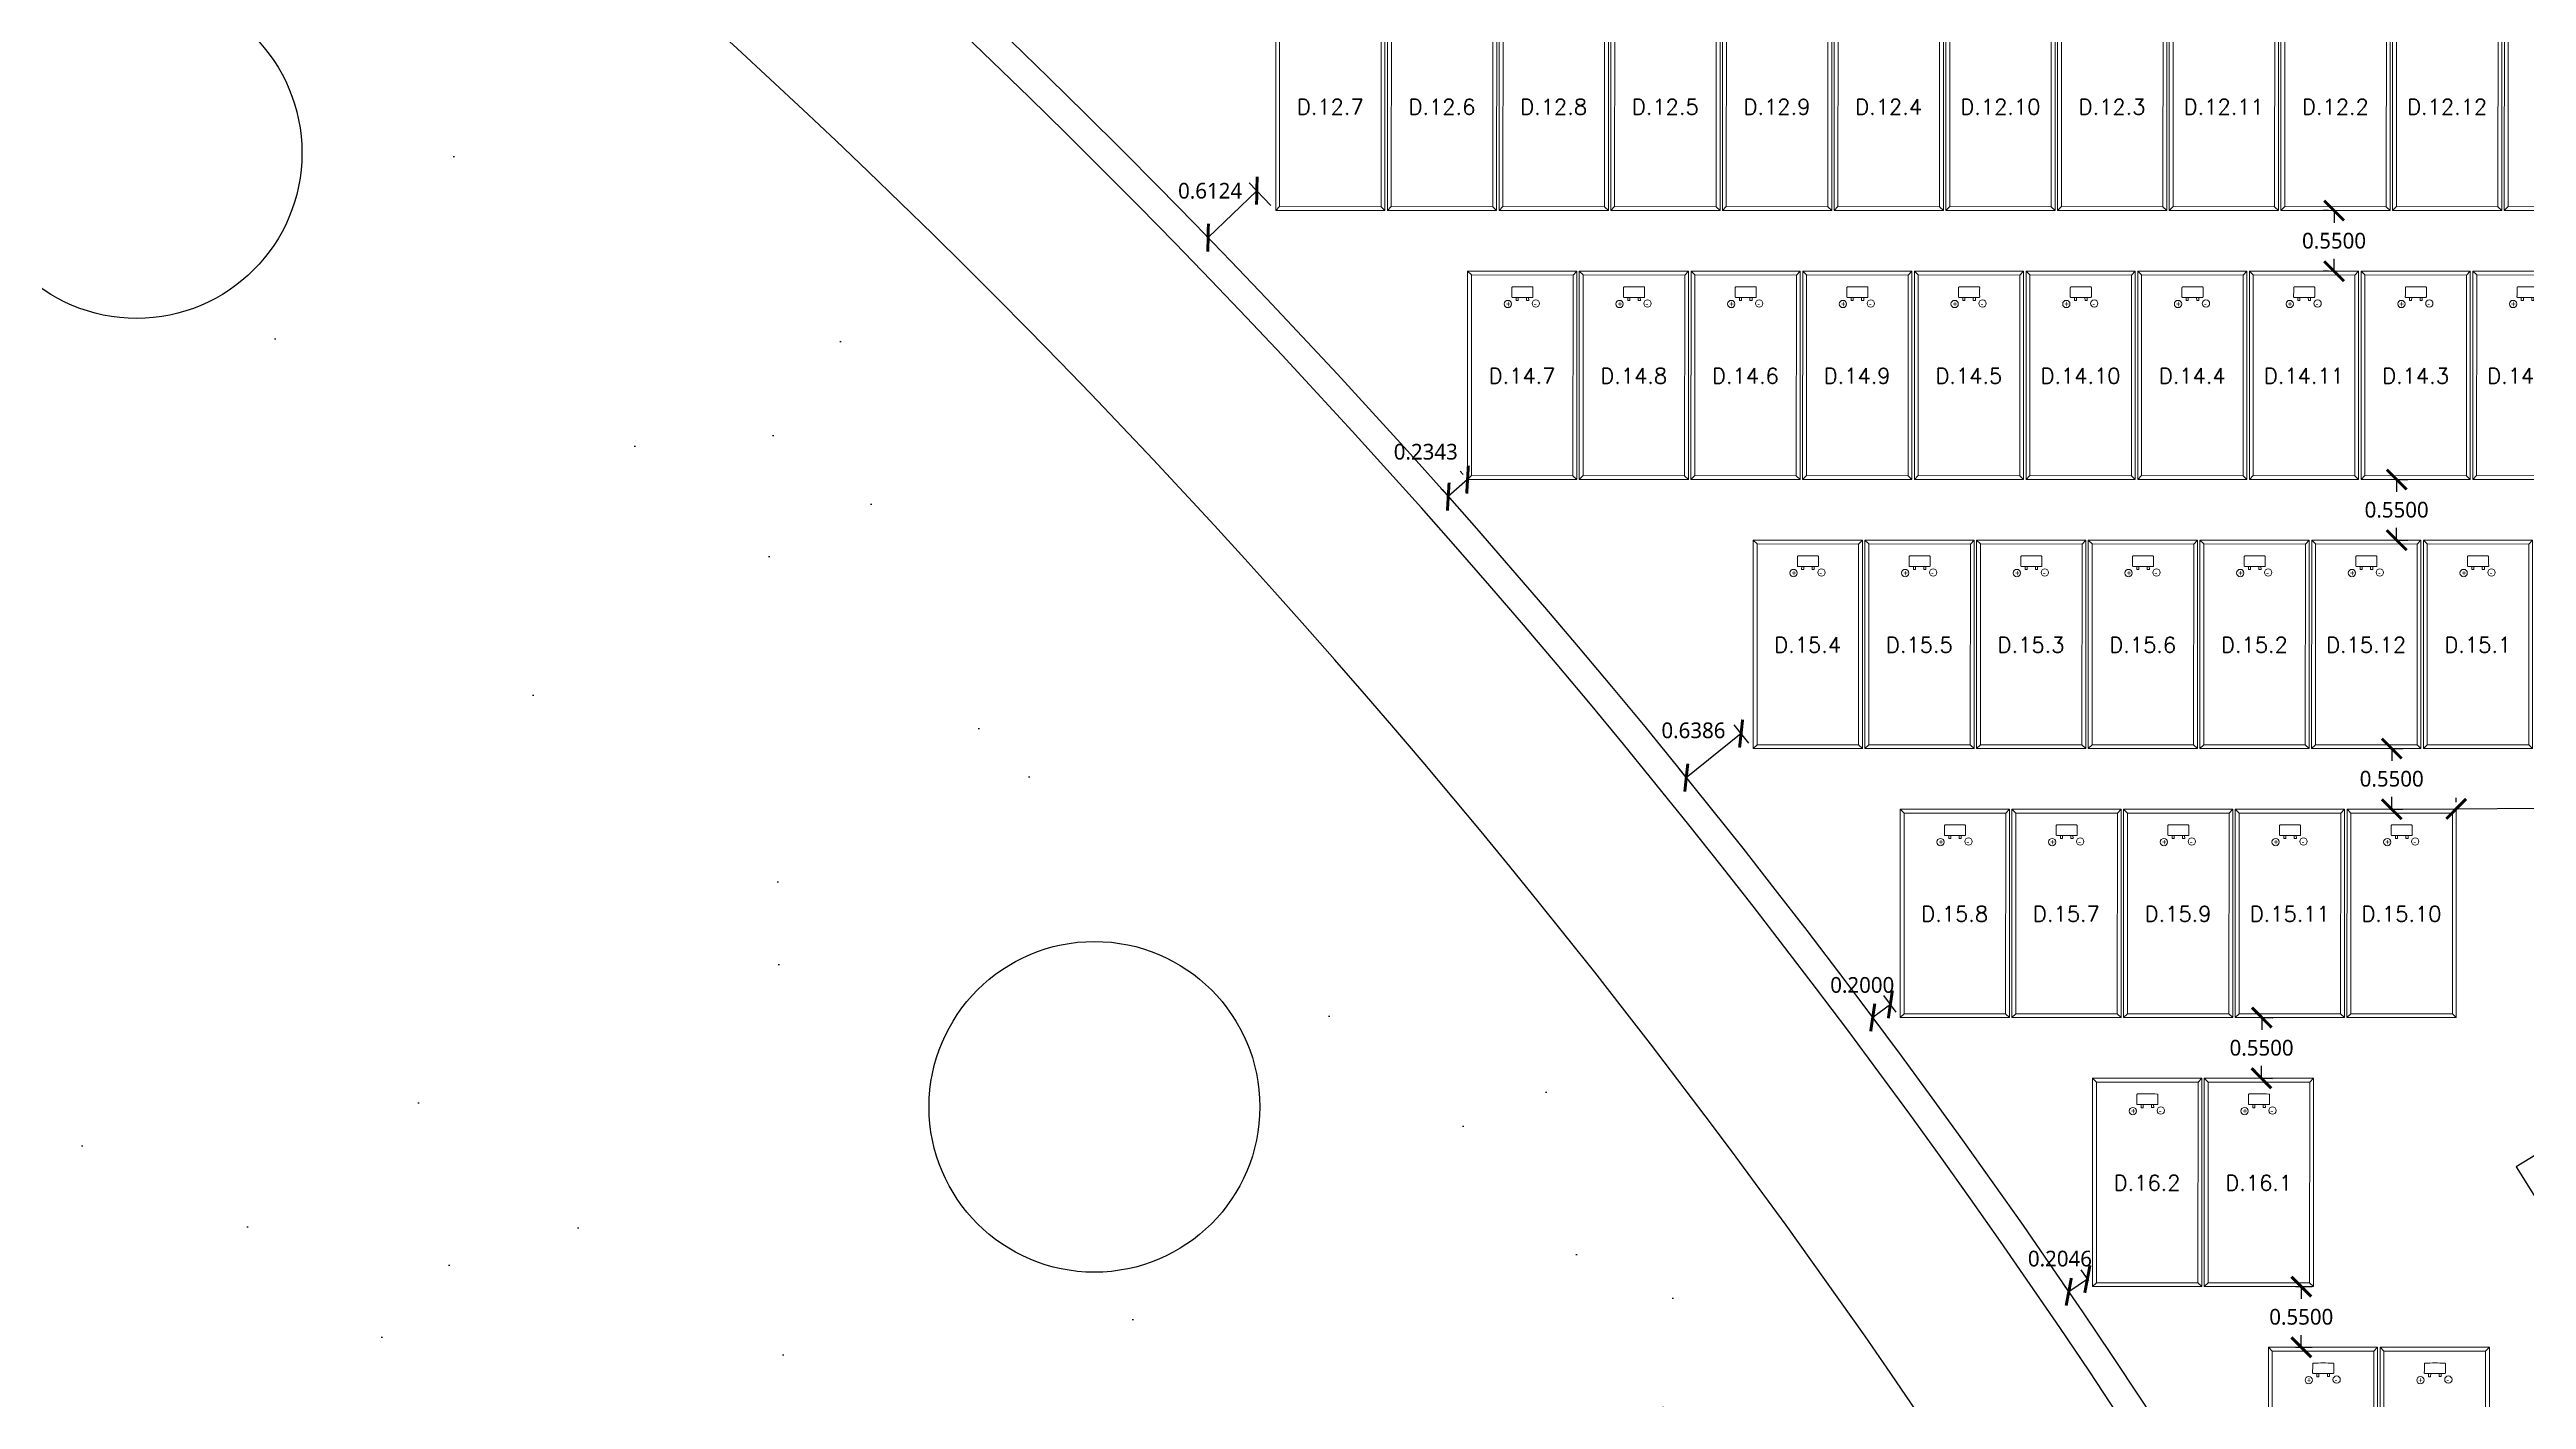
# Model space of a CAD drawing. Header units: metres. Extents: x 399 to 2240, y -1398 to 399.
# Drawn here: x 2056.81 to 2079.28, y -1209.87 to -1197.63 of the extents above; entities that cross this region are included whole.
import ezdxf

# ---------------------------------------------------------------- set-up
doc = ezdxf.new("R2010")
doc.units = ezdxf.units.M
doc.header["$MEASUREMENT"] = 0
doc.layers.get('0').update_dxf_attribs({"linetype": 'CONTINUOUS'})
doc.layers.get('Defpoints').update_dxf_attribs({"linetype": 'CONTINUOUS'})
for name, color, linetype in [('ARQUITETURA', 253, 'CONTINUOUS'), ('Cota', 10, 'CONTINUOUS'), ('MÓDULOS FV', 7, 'CONTINUOUS')]:
    doc.layers.add(name, color=color, linetype=linetype)
doc.layers.add('MOD_ALOCADOS_A', color=5, linetype='CONTINUOUS', lineweight=9)
doc.layers.add('MODULOS_PV', color=2, linetype='CONTINUOUS', lineweight=9)
doc.styles.add('R120-500', font='romans.shx', dxfattribs={"height": 1.5})
doc.styles.add('Verdana', font='ebrima.ttf', dxfattribs={"height": 0.142547})
doc.dimstyles.get("Standard").update_dxf_attribs({"dimtxt": 0.18, "dimasz": 0.18, "dimexe": 0.18, "dimexo": 0.0625, "dimgap": 0.09, "dimtad": 0, "dimtih": 1, "dimtoh": 1, "dimdec": 4, "dimzin": 0, "dimdsep": 46, "dimtxsty": 'Standard', "dimcen": 0.09, "dimadec": 0, "dimazin": 0, "dimtfac": 1, "dimtdec": 4, "dimtofl": 0, "dimtmove": 0, "dimatfit": 3, "dimfxl": 1, "dimtolj": 1, "dimtzin": 0, "dimarcsym": 0})

# ---------------------------------------------------------------- blocks, each defined once
blk = doc.blocks.new('modulo')
at = {"layer": 'MODULOS_PV', "color": 8}
for p, q in [((-0.751, 2.014), (-0.753, 2.063)), ((-1.381, 1.342), (-1.43, 1.34)), ((0.577, 0.769), (0.626, 0.771)), ((-0.053, 0.097), (-0.051, 0.048))]:
    blk.add_line(p, q, dxfattribs=at)
for points in [[(-1.43, 1.34), (-0.753, 2.063), (0.626, 0.771), (-0.051, 0.048)], [(-1.381, 1.342), (-0.751, 2.014), (0.577, 0.769), (-0.053, 0.097)]]:
    blk.add_lwpolyline(points, close=True, dxfattribs=at)
for points in [[(-0.878, 1.581), (-0.857, 1.562), (-0.87, 1.548), (-0.891, 1.567)], [(-0.956, 1.498), (-0.935, 1.478), (-0.922, 1.492), (-0.943, 1.512)]]:
    blk.add_lwpolyline(points, dxfattribs=at)
blk.add_circle((-0.793, 1.591), 0.0332, dxfattribs=at)
at = {"layer": 'MODULOS_PV', "color": 1}
blk.add_circle((-0.963, 1.403), 0.0332, dxfattribs=at)
at = {"layer": 'MODULOS_PV', "color": 8}
blk.add_open_spline([(-0.986, 1.473), (-1.006, 1.493), (-1.027, 1.512), (-1.048, 1.532), (-1.048, 1.532), (-1.049, 1.534), (-1.049, 1.536), (-1.048, 1.538), (-1.048, 1.539), (-1.007, 1.583), (-0.966, 1.627), (-0.925, 1.67), (-0.924, 1.671), (-0.922, 1.672), (-0.919, 1.672), (-0.918, 1.671), (-0.917, 1.671), (-0.897, 1.652), (-0.876, 1.632), (-0.855, 1.613), (-0.855, 1.612), (-0.854, 1.611), (-0.854, 1.608), (-0.855, 1.606), (-0.855, 1.605), (-0.896, 1.561), (-0.937, 1.518), (-0.978, 1.474), (-0.979, 1.473), (-0.981, 1.472), (-0.984, 1.472), (-0.985, 1.473), (-0.986, 1.473)], degree=3, knots=[0, 0, 0, 0, 1, 1, 1, 1.002534, 1.003925, 1.008052, 1.008052, 1.008052, 2.008052, 2.008052, 2.008052, 2.012179, 2.01357, 2.016104, 2.016104, 2.016104, 3.016104, 3.016104, 3.016104, 3.018638, 3.02003, 3.024156, 3.024156, 3.024156, 4.024156, 4.024156, 4.024156, 4.028283, 4.029675, 4.032208, 4.032208, 4.032208, 4.032208], dxfattribs=at)
at = {"layer": 'MODULOS_PV', "color": 8, "insert": (-0.827, 1.597), "char_height": 0.0572, "width": 0.10748, "attachment_point": 1, "rotation": 46.8722}
blk.add_mtext('-', dxfattribs=at)
at = {"layer": 'MODULOS_PV', "color": 1, "insert": (-0.997, 1.409), "char_height": 0.0572, "width": 0.10748, "attachment_point": 1, "rotation": 46.8722}
blk.add_mtext('+', dxfattribs=at)
blk = doc.blocks.new('_ArchTick')
at = {"color": 0, "linetype": 'ByBlock', "const_width": 0.15}
blk.add_lwpolyline([(-0.5, -0.5), (0.5, 0.5)], dxfattribs=at)
blk = doc.blocks.new('*D1048')
at = {"layer": 'Cota', "color": 0, "lineweight": -2, "transparency": 16777216}
for p, q in [((2067.76, -1198.906), (2067.318, -1199.331)), ((2067.888, -1199.04), (2067.69, -1198.834)), ((2067.447, -1199.465), (2067.249, -1199.259))]:
    blk.add_line(p, q, dxfattribs=at)
at = {"layer": 'Defpoints', "color": 0, "transparency": 16777216}
for p in [(2067.931, -1199.085), (2067.318, -1199.331), (2067.49, -1199.51)]:
    blk.add_point(p, dxfattribs=at)
at = {"layer": 'Cota', "color": 0, "lineweight": -2, "transparency": 16777216, "xscale": 0.18, "yscale": 0.18, "zscale": 0.18}
for p, rotation in [((2067.76, -1198.906), 43.90370750451826), ((2067.318, -1199.331), 223.9037075045183)]:
    blk.add_blockref('_ArchTick', p, dxfattribs=dict(at, rotation=rotation))
at = {"layer": 'Cota', "color": 0, "transparency": 16777216, "insert": (2067.336, -1198.907), "char_height": 0.1425, "attachment_point": 5, "style": 'Verdana'}
blk.add_mtext('\\A1;0.6124', dxfattribs=at)
blk = doc.blocks.new('*D1053')
at = {"layer": 'Cota', "color": 0, "lineweight": -2, "transparency": 16777216}
for p, q in [((2069.63, -1201.478), (2069.605, -1201.45)), ((2069.455, -1201.634), (2069.43, -1201.606)), ((2069.671, -1201.525), (2069.496, -1201.68))]:
    blk.add_line(p, q, dxfattribs=at)
at = {"layer": 'Defpoints', "color": 0, "transparency": 16777216}
for p in [(2069.496, -1201.68), (2069.496, -1201.68), (2069.671, -1201.525)]:
    blk.add_point(p, dxfattribs=at)
at = {"layer": 'Cota', "color": 0, "lineweight": -2, "transparency": 16777216, "xscale": 0.18, "yscale": 0.18, "zscale": 0.18}
for p, rotation in [((2069.671, -1201.525), 41.57573912689891), ((2069.496, -1201.68), 221.5757391268989)]:
    blk.add_blockref('_ArchTick', p, dxfattribs=dict(at, rotation=rotation))
at = {"layer": 'Cota', "color": 0, "transparency": 16777216, "insert": (2069.292, -1201.274), "char_height": 0.1425, "attachment_point": 5, "style": 'Verdana'}
blk.add_mtext('\\A1;0.2343', dxfattribs=at)
blk = doc.blocks.new('*D1054')
at = {"layer": 'Cota', "color": 0, "lineweight": -2, "transparency": 16777216}
for p, q in [((2072.152, -1203.829), (2071.655, -1204.229)), ((2072.223, -1203.916), (2072.09, -1203.751)), ((2071.725, -1204.316), (2071.592, -1204.151))]:
    blk.add_line(p, q, dxfattribs=at)
at = {"layer": 'Defpoints', "color": 0, "transparency": 16777216}
for p in [(2072.262, -1203.965), (2071.655, -1204.229), (2071.764, -1204.365)]:
    blk.add_point(p, dxfattribs=at)
at = {"layer": 'Cota', "color": 0, "lineweight": -2, "transparency": 16777216, "xscale": 0.18, "yscale": 0.18, "zscale": 0.18}
for p, rotation in [((2072.152, -1203.829), 38.80751050902461), ((2071.655, -1204.229), 218.8075105090246)]:
    blk.add_blockref('_ArchTick', p, dxfattribs=dict(at, rotation=rotation))
at = {"layer": 'Cota', "color": 0, "transparency": 16777216, "insert": (2071.72, -1203.801), "char_height": 0.1425, "attachment_point": 5, "style": 'Verdana'}
blk.add_mtext('\\A1;0.6386', dxfattribs=at)
blk = doc.blocks.new('*D1055')
at = {"layer": 'Cota', "color": 0, "lineweight": -2, "transparency": 16777216}
for p, q in [((2073.398, -1206.474), (2073.286, -1206.324)), ((2073.506, -1206.285), (2073.346, -1206.404)), ((2073.558, -1206.355), (2073.446, -1206.205))]:
    blk.add_line(p, q, dxfattribs=at)
at = {"layer": 'Defpoints', "color": 0, "transparency": 16777216}
for p in [(2073.346, -1206.404), (2073.435, -1206.524), (2073.595, -1206.405)]:
    blk.add_point(p, dxfattribs=at)
at = {"layer": 'Cota', "color": 0, "lineweight": -2, "transparency": 16777216, "xscale": 0.18, "yscale": 0.18, "zscale": 0.18}
for p, rotation in [((2073.506, -1206.285), 36.65721688780757), ((2073.346, -1206.404), 216.6572168878076)]:
    blk.add_blockref('_ArchTick', p, dxfattribs=dict(at, rotation=rotation))
at = {"layer": 'Cota', "color": 0, "transparency": 16777216, "insert": (2073.251, -1206.11), "char_height": 0.1425, "attachment_point": 5, "style": 'Verdana'}
blk.add_mtext('\\A1;0.2000', dxfattribs=at)
blk = doc.blocks.new('*D1056')
at = {"layer": 'Cota', "color": 0, "lineweight": -2, "transparency": 16777216}
for p, q in [((2078.638, -1204.452), (2078.638, -1204.412)), ((2078.638, -1204.512), (2079.792, -1204.502)), ((2081.691, -1204.488), (2080.537, -1204.497)), ((2081.69, -1204.428), (2081.69, -1204.388))]:
    blk.add_line(p, q, dxfattribs=at)
at = {"layer": 'Defpoints', "color": 0, "transparency": 16777216}
for p in [(2078.638, -1204.515), (2081.691, -1204.488), (2081.691, -1204.491)]:
    blk.add_point(p, dxfattribs=at)
at = {"layer": 'Cota', "color": 0, "lineweight": -2, "transparency": 16777216, "xscale": 0.18, "yscale": 0.18, "zscale": 0.18}
for p, rotation in [((2078.638, -1204.512), 180.4501477788054), ((2081.691, -1204.488), 0.4501477788054596)]:
    blk.add_blockref('_ArchTick', p, dxfattribs=dict(at, rotation=rotation))
at = {"layer": 'Cota', "color": 0, "transparency": 16777216, "insert": (2080.164, -1204.5), "char_height": 0.1425, "attachment_point": 5, "style": 'Verdana'}
blk.add_mtext('\\A1;3.0523', dxfattribs=at)
blk = doc.blocks.new('*D1057')
at = {"layer": 'Cota', "color": 0, "lineweight": -2, "transparency": 16777216}
for p, q in [((2075.136, -1208.909), (2075.068, -1208.809)), ((2075.293, -1208.776), (2075.124, -1208.892)), ((2075.305, -1208.793), (2075.237, -1208.694))]:
    blk.add_line(p, q, dxfattribs=at)
at = {"layer": 'Defpoints', "color": 0, "transparency": 16777216}
for p in [(2075.34, -1208.845), (2075.124, -1208.892), (2075.171, -1208.96)]:
    blk.add_point(p, dxfattribs=at)
at = {"layer": 'Cota', "color": 0, "lineweight": -2, "transparency": 16777216, "xscale": 0.18, "yscale": 0.18, "zscale": 0.18}
for p, rotation in [((2075.293, -1208.776), 34.30120225033705), ((2075.124, -1208.892), 214.3012022503371)]:
    blk.add_blockref('_ArchTick', p, dxfattribs=dict(at, rotation=rotation))
at = {"layer": 'Cota', "color": 0, "transparency": 16777216, "insert": (2075.044, -1208.592), "char_height": 0.1425, "attachment_point": 5, "style": 'Verdana'}
blk.add_mtext('\\A1;0.2046', dxfattribs=at)
blk = doc.blocks.new('*D1088')
at = {"layer": 'Cota', "color": 0, "lineweight": -2, "transparency": 16777216}
for p, q in [((2077.481, -1199.085), (2077.43, -1199.085)), ((2077.53, -1199.085), (2077.53, -1199.196)), ((2077.481, -1199.635), (2077.43, -1199.635)), ((2077.53, -1199.635), (2077.53, -1199.524))]:
    blk.add_line(p, q, dxfattribs=at)
at = {"layer": 'Defpoints', "color": 0, "transparency": 16777216}
for p in [(2077.544, -1199.085), (2077.53, -1199.635), (2077.544, -1199.635)]:
    blk.add_point(p, dxfattribs=at)
at = {"layer": 'Cota', "color": 0, "lineweight": -2, "transparency": 16777216, "xscale": 0.18, "yscale": 0.18, "zscale": 0.18}
for p, rotation in [((2077.53, -1199.085), 90.00005878967838), ((2077.53, -1199.635), 270.0000587896784)]:
    blk.add_blockref('_ArchTick', p, dxfattribs=dict(at, rotation=rotation))
at = {"layer": 'Cota', "color": 0, "transparency": 16777216, "insert": (2077.53, -1199.36), "char_height": 0.1425, "attachment_point": 5, "style": 'Verdana'}
blk.add_mtext('\\A1;0.5500', dxfattribs=at)
blk = doc.blocks.new('*D1089')
at = {"layer": 'Cota', "color": 0, "lineweight": -2, "transparency": 16777216}
for p, q in [((2078.098, -1201.525), (2078.098, -1201.636)), ((2078.112, -1201.525), (2078.198, -1201.525)), ((2078.098, -1202.075), (2078.098, -1201.964)), ((2078.112, -1202.075), (2078.198, -1202.075))]:
    blk.add_line(p, q, dxfattribs=at)
at = {"layer": 'Defpoints', "color": 0, "transparency": 16777216}
for p in [(2078.05, -1201.525), (2078.05, -1202.075), (2078.098, -1202.075)]:
    blk.add_point(p, dxfattribs=at)
at = {"layer": 'Cota', "color": 0, "lineweight": -2, "transparency": 16777216, "xscale": 0.18, "yscale": 0.18, "zscale": 0.18}
for p, rotation in [((2078.098, -1201.525), 90.00005878964878), ((2078.098, -1202.075), 270.0000587896487)]:
    blk.add_blockref('_ArchTick', p, dxfattribs=dict(at, rotation=rotation))
at = {"layer": 'Cota', "color": 0, "transparency": 16777216, "insert": (2078.098, -1201.8), "char_height": 0.1425, "attachment_point": 5, "style": 'Verdana'}
blk.add_mtext('\\A1;0.5500', dxfattribs=at)
blk = doc.blocks.new('*D1090')
at = {"layer": 'Cota', "color": 0, "lineweight": -2, "transparency": 16777216}
for p, q in [((2078.038, -1203.965), (2078.153, -1203.965)), ((2078.053, -1203.965), (2078.053, -1204.076)), ((2078.038, -1204.515), (2078.153, -1204.515)), ((2078.053, -1204.515), (2078.053, -1204.404))]:
    blk.add_line(p, q, dxfattribs=at)
at = {"layer": 'Defpoints', "color": 0, "transparency": 16777216}
for p in [(2077.976, -1203.965), (2077.976, -1204.515), (2078.053, -1204.515)]:
    blk.add_point(p, dxfattribs=at)
at = {"layer": 'Cota', "color": 0, "lineweight": -2, "transparency": 16777216, "xscale": 0.18, "yscale": 0.18, "zscale": 0.18}
for p, rotation in [((2078.053, -1203.965), 90.00005878966606), ((2078.053, -1204.515), 270.000058789666)]:
    blk.add_blockref('_ArchTick', p, dxfattribs=dict(at, rotation=rotation))
at = {"layer": 'Cota', "color": 0, "transparency": 16777216, "insert": (2078.053, -1204.24), "char_height": 0.1425, "attachment_point": 5, "style": 'Verdana'}
blk.add_mtext('\\A1;0.5500', dxfattribs=at)
blk = doc.blocks.new('*D1091')
at = {"layer": 'Cota', "color": 0, "lineweight": -2, "transparency": 16777216}
for p, q in [((2076.875, -1206.405), (2076.874, -1206.516)), ((2076.896, -1206.405), (2076.975, -1206.406)), ((2076.871, -1206.955), (2076.872, -1206.844)), ((2076.893, -1206.955), (2076.971, -1206.956))]:
    blk.add_line(p, q, dxfattribs=at)
at = {"layer": 'Defpoints', "color": 0, "transparency": 16777216}
for p in [(2076.834, -1206.405), (2076.83, -1206.955), (2076.871, -1206.955)]:
    blk.add_point(p, dxfattribs=at)
at = {"layer": 'Cota', "color": 0, "lineweight": -2, "transparency": 16777216, "xscale": 0.18, "yscale": 0.18, "zscale": 0.18}
for p, rotation in [((2076.875, -1206.405), 89.61273114584964), ((2076.871, -1206.955), 269.6127311458496)]:
    blk.add_blockref('_ArchTick', p, dxfattribs=dict(at, rotation=rotation))
at = {"layer": 'Cota', "color": 0, "transparency": 16777216, "insert": (2076.873, -1206.68), "char_height": 0.1425, "attachment_point": 5, "style": 'Verdana'}
blk.add_mtext('\\A1;0.5500', dxfattribs=at)
blk = doc.blocks.new('*D1092')
at = {"layer": 'Cota', "color": 0, "lineweight": -2, "transparency": 16777216}
for p, q in [((2077.181, -1208.845), (2077.333, -1208.845)), ((2077.233, -1208.845), (2077.233, -1208.956)), ((2077.233, -1209.395), (2077.233, -1209.284)), ((2077.181, -1209.395), (2077.333, -1209.395))]:
    blk.add_line(p, q, dxfattribs=at)
at = {"layer": 'Defpoints', "color": 0, "transparency": 16777216}
for p in [(2077.119, -1208.845), (2077.119, -1209.395), (2077.233, -1209.395)]:
    blk.add_point(p, dxfattribs=at)
at = {"layer": 'Cota', "color": 0, "lineweight": -2, "transparency": 16777216, "xscale": 0.18, "yscale": 0.18, "zscale": 0.18}
for p, rotation in [((2077.233, -1208.845), 90.00005878972529), ((2077.233, -1209.395), 270.0000587897253)]:
    blk.add_blockref('_ArchTick', p, dxfattribs=dict(at, rotation=rotation))
at = {"layer": 'Cota', "color": 0, "transparency": 16777216, "insert": (2077.233, -1209.12), "char_height": 0.1425, "attachment_point": 5, "style": 'Verdana'}
blk.add_mtext('\\A1;0.5500', dxfattribs=at)

msp = doc.modelspace()

# ---------------------------------------------------------------- hatches: boundary and pattern name
at = {"layer": 'ARQUITETURA'}
h = msp.add_hatch(dxfattribs=at)
h.set_pattern_fill('AR-SAND', color=116, scale=3, angle=-46.87704, style=0)
h.set_pattern_definition([(350.62296, (1466.5355, -762.2295), (4.089919, 4.08927), [0, -4.56, 0, -5.1, 0, -4.875]), (320.623, (1466.5355, -762.2295), (9.808834, 1.91215), [0, -2.46, 0, -4.11, 0, -1.575]), (280.62296, (1464.013, -759.536), (6.39856, -6.807323), [0, -1.5, 0, -5.4, 0, -7.05]), (270.623, (1464.013, -759.536), (8.08648, -4.78256), [0, -0.75, 0, -3.54, 0, -4.05])])
edge = h.paths.add_edge_path(flags=16)
edge.add_arc((2066.28697, -1207.2145), 1.5, 0, 360)
edge = h.paths.add_edge_path(flags=16)
edge.add_arc((2057.59948, -1198.56367), 1.5, 0, 360)
edge = h.paths.add_edge_path(flags=16)
edge.add_arc((2073.66511, -1217.85031), 1.5, 0, 360)
edge = h.paths.add_edge_path()
edge.add_line((2077.35217, -1309.79176), (2085.44517, -1302.21109))
edge.add_line((2085.44517, -1302.21109), (2073.23928, -1273.42679))
edge.add_line((2073.23928, -1273.42679), (2067.01112, -1271.39588))
edge.add_line((2067.01112, -1271.39588), (2078.12983, -1237.29831))
edge.add_line((2078.12983, -1237.29831), (2099.86087, -1244.38448))
edge.add_line((2099.86087, -1244.38448), (2105.89079, -1225.89263))
edge.add_line((2105.89079, -1225.89263), (2099.9053, -1223.94085))
edge.add_line((2099.9053, -1223.94085), (2088.65905, -1230.95182))
edge.add_line((2088.65905, -1230.95182), (2087.38614, -1231.74536))
edge.add_line((2087.38614, -1231.74536), (2081.30235, -1221.98639))
edge.add_line((2081.30235, -1221.98639), (2075.32436, -1212.39714))
edge.add_arc((2015.07334, -1249.95794), 71, 31.9396267, 58.4036169)
edge.add_line((2052.27252, -1189.48298), (2051.642, -1190.50399))
edge.add_line((2051.642, -1190.50399), (2053.78955, -1191.87959))
edge.add_line((2053.78955, -1191.87959), (2048.26893, -1200.81919))
edge.add_line((2048.26893, -1200.81919), (2046.14413, -1199.88256))
edge.add_line((2046.14413, -1199.88256), (2045.08317, -1201.60057))
edge.add_line((2045.08317, -1201.60057), (2040.54948, -1199.60208))
edge.add_line((2040.54948, -1199.60208), (2026.14744, -1232.20715))
edge.add_line((2026.14744, -1232.20715), (2038.65431, -1250.5426))
edge.add_line((2038.65431, -1250.5426), (2041.80708, -1254.47458))
edge.add_line((2041.80708, -1254.47458), (2044.45837, -1252.41583))
edge.add_arc((2056.2978, -1243.20562), 15, -76.242876, 217.880293, ccw=False)
edge.add_line((2059.8649, -1257.77531), (2060.06952, -1259.07612))
edge.add_line((2060.06952, -1259.07612), (2062.97181, -1258.61958))
edge.add_line((2062.97181, -1258.61958), (2063.4613, -1261.73132))
edge.add_line((2063.4613, -1261.73132), (2056.39816, -1262.84238))
edge.add_line((2056.39816, -1262.84238), (2055.90867, -1259.73064))
edge.add_line((2055.90867, -1259.73064), (2057.58147, -1259.46751))
edge.add_line((2057.58147, -1259.46751), (2057.37685, -1258.16676))
edge.add_arc((2056.2978, -1243.20562), 15, 229.734458, 274.125255, ccw=False)
edge.add_line((2046.60283, -1254.65148), (2042.74767, -1259.15568))
edge.add_line((2042.74767, -1259.15568), (2047.01426, -1260.54695))
edge.add_line((2047.01426, -1260.54695), (2045.29851, -1265.80863))
edge.add_line((2045.29851, -1265.80863), (2040.3452, -1264.19343))
edge.add_line((2040.3452, -1264.19343), (2039.01192, -1268.28219))
edge.add_line((2039.01192, -1268.28219), (2061.18295, -1275.51183))
edge.add_line((2061.18295, -1275.51183), (2054.05252, -1297.37863))
edge.add_line((2054.05252, -1297.37863), (2078.7715, -1305.43912))
edge.add_line((2078.7715, -1305.43912), (2077.35217, -1309.79176))

# ---------------------------------------------------------------- linework, layer by layer
msp.add_lwpolyline([(2006.49618, -1174.33708), (2028.46424, -1178.45098, -0.21006605), (2076.80942, -1211.47135)], format="xyb", dxfattribs=at)
msp.add_lwpolyline([(2079.18303, -1207.75902), (2084.41244, -1216.10628), (2085.95312, -1215.00546), (2087.26916, -1217.24776), (2092.13919, -1214.13478), (2089.40769, -1210.00664), (2091.02357, -1209.00718), (2088.30642, -1204.33829), (2084.98313, -1206.37927), (2082.17206, -1202.41473), (2080.8689, -1203.25395), (2082.51228, -1205.72783)], close=True, dxfattribs=at)
for centre in [(2057.59948, -1198.56367), (2066.28697, -1207.2145)]:
    msp.add_circle(centre, 1.5, dxfattribs=at)
for radius, end in [(90.5, 79.3932378), (90.25, 79.3932378), (72.5, 79.3932378), (71, 74.2214872)]:
    msp.add_arc((2015.07334, -1249.95794), radius, 31.9396267, end, dxfattribs=at)

# ---------------------------------------------------------------- block references
at = {"layer": 'MÓDULOS FV', "rotation": 313.12783086684}
for p in [(2067.93143, -1199.15487), (2068.94443, -1199.15487), (2069.95743, -1199.15487), (2070.97043, -1199.15487), (2071.98343, -1199.15487), (2072.99643, -1199.15487), (2074.00943, -1199.15487), (2075.02243, -1199.15487), (2076.03543, -1199.15487), (2077.04843, -1199.15487), (2078.06143, -1199.15487), (2079.07443, -1199.15487), (2080.08743, -1199.15487), (2069.67136, -1201.59487), (2070.68436, -1201.59487), (2071.69736, -1201.59487), (2072.71036, -1201.59487), (2073.72336, -1201.59487), (2074.73636, -1201.59487), (2075.74936, -1201.59487), (2076.76236, -1201.59487), (2077.77536, -1201.59487), (2078.78836, -1201.59487), (2079.80136, -1201.59487), (2072.26183, -1204.03487), (2073.27483, -1204.03487), (2074.28783, -1204.03487), (2075.30083, -1204.03487), (2076.31383, -1204.03487), (2077.32683, -1204.03487), (2078.33983, -1204.03487), (2079.35283, -1204.03487), (2073.59541, -1206.47487), (2074.60841, -1206.47487), (2075.62141, -1206.47487), (2076.63441, -1206.47487), (2077.64741, -1206.47487), (2075.34013, -1208.91487), (2076.35313, -1208.91487), (2076.93477, -1211.35487), (2077.94777, -1211.35487)]:
    msp.add_blockref('modulo', p, dxfattribs=at)

# ---------------------------------------------------------------- texts
at = {"layer": 'MOD_ALOCADOS_A', "color": 4, "char_height": 0.14, "attachment_point": 5, "style": 'R120-500'}
for s, heights, insert in [('D.12.7', [0], (2068.42586, -1198.14462)), ('D.12.6', [0], (2069.43885, -1198.14462)), ('D.12.8', [0], (2070.45186, -1198.14462)), ('D.12.5', [0], (2071.46485, -1198.14462)), ('D.12.9', [0], (2072.47786, -1198.14462)), ('D.12.4', [0], (2073.49085, -1198.14462)), ('D.12.10', [0.14], (2074.50386, -1198.14462)), ('D.12.3', [0], (2075.51685, -1198.14462)), ('D.12.11', [0], (2076.52986, -1198.14462)), ('D.12.2', [0], (2077.54285, -1198.14462)), ('D.12.12', [0], (2078.55586, -1198.14462))]:
    msp.add_mtext_dynamic_manual_height_columns(s, width=0.992, gutter_width=7.5, heights=heights, dxfattribs=dict(at, insert=insert))
at = {"layer": 'MOD_ALOCADOS_A', "color": 2, "char_height": 0.14, "attachment_point": 5, "style": 'R120-500'}
for s, insert in [('D.14.7', (2070.16579, -1200.58462)), ('D.14.8', (2071.17879, -1200.58462)), ('D.14.6', (2072.19179, -1200.58462)), ('D.14.9', (2073.20478, -1200.58462)), ('D.14.5', (2074.21778, -1200.58462)), ('D.14.10', (2075.23078, -1200.58462)), ('D.14.4', (2076.24378, -1200.58462)), ('D.14.11', (2077.25678, -1200.58462)), ('D.14.3', (2078.26978, -1200.58462)), ('D.14.12', (2079.28278, -1200.58462))]:
    msp.add_mtext_dynamic_manual_height_columns(s, width=0.992, gutter_width=7.5, heights=[0], dxfattribs=dict(at, insert=insert))
at = {"layer": 'MOD_ALOCADOS_A', "color": 3, "char_height": 0.14, "attachment_point": 5, "style": 'R120-500'}
for s, insert in [('D.15.4', (2072.75625, -1203.02462)), ('D.15.5', (2073.76925, -1203.02462)), ('D.15.3', (2074.78225, -1203.02462)), ('D.15.6', (2075.79525, -1203.02462)), ('D.15.2', (2076.80825, -1203.02462)), ('D.15.12', (2077.82125, -1203.02461)), ('D.15.1', (2078.83425, -1203.02462)), ('D.15.8', (2074.08983, -1205.46462)), ('D.15.7', (2075.10283, -1205.46462)), ('D.15.9', (2076.11583, -1205.46462)), ('D.15.11', (2077.12883, -1205.46462)), ('D.15.10', (2078.14183, -1205.46462))]:
    msp.add_mtext_dynamic_manual_height_columns(s, width=0.992, gutter_width=7.5, heights=[0], dxfattribs=dict(at, insert=insert))
at = {"layer": 'MOD_ALOCADOS_A', "color": 5, "char_height": 0.14, "attachment_point": 5, "style": 'R120-500'}
for s, insert in [('D.16.2', (2075.83455, -1207.90462)), ('D.16.1', (2076.84755, -1207.90462))]:
    msp.add_mtext_dynamic_manual_height_columns(s, width=0.992, gutter_width=7.5, heights=[0], dxfattribs=dict(at, insert=insert))

# ---------------------------------------------------------------- dimensions: what is measured, and where the dimension line sits
at = {"layer": 'Cota', "color": 1}
for p1, p2, distance, picture, middle in [((2067.93143, -1199.08487), (2067.49017, -1199.50957), -0.24769, '*D1048', (2067.33571, -1198.90749)), ((2077.54393, -1199.08487), (2077.54394, -1199.63487), -0.01415, '*D1088', (2077.52979, -1199.35987)), ((2069.67136, -1201.52487), (2069.49609, -1201.68035), 0, '*D1053', (2069.29185, -1201.27358)), ((2078.04997, -1201.52487), (2078.04997, -1202.07487), 0.04782, '*D1089', (2078.09779, -1201.79987)), ((2072.26183, -1203.96487), (2071.7642, -1204.36508), -0.17476, '*D1054', (2071.72023, -1203.80093)), ((2077.97574, -1203.96487), (2077.97574, -1204.51487), 0.0776, '*D1090', (2078.05334, -1204.23987)), ((2078.6384, -1204.51487), (2081.69059, -1204.49089), 0.00335, '*D1056', (2080.16447, -1204.49954)), ((2073.59541, -1206.40487), (2073.43496, -1206.52428), -0.14971, '*D1055', (2073.25122, -1206.10989)), ((2076.83396, -1206.40487), (2076.83024, -1206.95487), 0.04059, '*D1091', (2076.87269, -1206.68015)), ((2075.34013, -1208.84487), (2075.17113, -1208.96016), -0.08306, '*D1057', (2075.04403, -1208.59234)), ((2077.11886, -1208.84487), (2077.11886, -1209.39487), 0.11457, '*D1092', (2077.23342, -1209.11987))]:
    dim = msp.add_aligned_dim(p1=p1, p2=p2, distance=distance, dimstyle='Standard', override={"dimtxt": 0.142547, "dimexe": 0.1, "dimtxsty": 'Verdana', "dimblk": 'ArchTick', "dimadec": 3, "dimtmove": 2}, dxfattribs=at)
    dim.commit()
    dim.dimension.update_dxf_attribs({"geometry": picture, "text_midpoint": middle})

doc.saveas('drawing.dxf')
